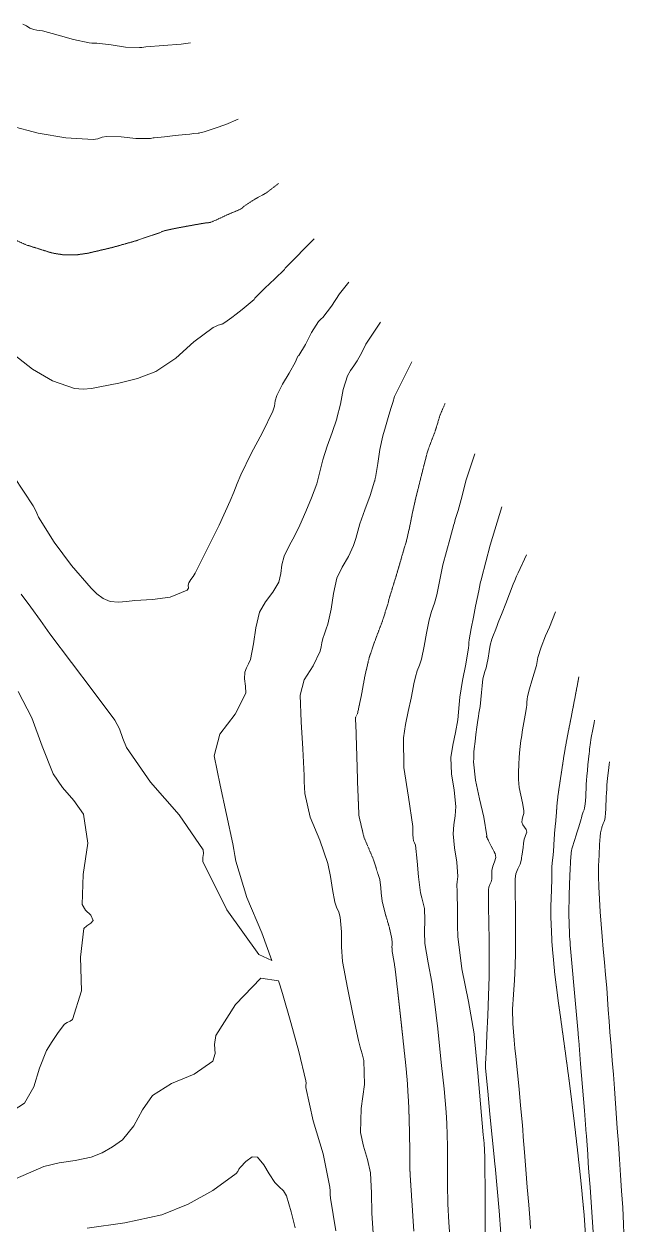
# Model space of a CAD drawing. Header units: inches. Extents: x 2775 to 10242, y 1417 to 8468.
# Drawn here: x 8743 to 10151, y 5477 to 8297 of the extents above; entities that cross this region are included whole.
import ezdxf

# ---------------------------------------------------------------- set-up
doc = ezdxf.new("R2010")
doc.units = ezdxf.units.IN
doc.header["$LTSCALE"] = 0.5
doc.header["$MEASUREMENT"] = 0
doc.linetypes.add('HIDDEN', pattern=[0.375, 0.25, -0.125])
doc.layers.add('VX-TOPO-MAJR', color=1, linetype='HIDDEN', lineweight=20)
doc.layers.add('VX-TOPO-MINR', color=7, linetype='CONTINUOUS', lineweight=5)

msp = doc.modelspace()

# ---------------------------------------------------------------- linework, layer by layer
at = {"layer": 'VX-TOPO-MAJR', "flags": 128}
for points in [[(8338.2, 8153.7), (8361.6, 8118.9), (8395.7, 8077.5), (8409.4, 8063), (8423.2, 8048.5), (8436.9, 8033.9), (8458.6, 8009.7), (8480.2, 7985.5), (8502.3, 7961.7), (8535.2, 7928.8), (8568.6, 7896.6), (8602, 7864.2), (8605.3, 7860.9), (8608.6, 7857.5), (8611.9, 7854.1), (8619, 7848), (8626.7, 7842.5), (8634.7, 7837.3), (8690.4, 7804.9), (8748.3, 7778.6), (8810, 7759.3), (8837.8, 7755.1), (8865.5, 7755.2), (8892.7, 7759.2), (8948.4, 7772.2), (9003.9, 7787.8), (9058.7, 7806.2), (9063, 7808), (9067.1, 7810), (9071.4, 7811.6), (9081.3, 7814), (9091.3, 7816.2), (9101.4, 7818.1), (9124.2, 7822.4), (9147, 7826.5), (9169.8, 7830.5), (9173.4, 7830.8), (9177.1, 7831), (9180.7, 7831.7), (9194.1, 7837.3), (9207.1, 7843.4), (9220.2, 7849.5), (9231.1, 7854.1), (9242, 7858.6), (9252.8, 7863.4), (9255.2, 7865.1), (9257.2, 7867.3), (9259.2, 7869.4), (9284.2, 7885.8), (9311, 7900.4), (9340.2, 7922.7)], [(9658, 5463.1), (9649.1, 5599.3), (9648.9, 5610.1), (9648.9, 5620.9), (9648.9, 5631.7), (9647.9, 5693.4), (9646.2, 5755.2), (9642.5, 5816.8), (9640.3, 5840.6), (9637.9, 5864.3), (9635.3, 5888.1), (9628.5, 5951.2), (9621.5, 6014.4), (9614.3, 6077.4), (9612.1, 6092.1), (9609.4, 6106.6), (9607, 6121.2), (9606.7, 6130.1), (9607, 6138.9), (9606.7, 6147.7), (9600, 6177.9), (9591.1, 6207.7), (9583.7, 6237.7), (9581.6, 6254.8), (9580.2, 6272), (9578.1, 6289), (9561.9, 6338.8), (9541, 6387.6), (9529.1, 6438), (9526.2, 6508.1), (9524.2, 6578.3), (9522, 6648.5), (9521.6, 6654.9), (9521.3, 6661.3), (9521, 6667.7), (9522, 6671.3), (9524.1, 6674.6), (9525.8, 6678.1), (9535.1, 6721.7), (9543, 6765.9), (9553.2, 6809.4), (9567.8, 6852), (9583.9, 6894.2), (9597.6, 6937), (9598.2, 6939.6), (9598.6, 6942.2), (9599.1, 6944.8), (9605.6, 6966), (9612.2, 6987.2), (9618.7, 7008.5), (9624.8, 7029.4), (9630.8, 7050.5), (9636.9, 7071.4), (9637.9, 7074.2), (9638.9, 7076.9), (9639.8, 7079.7), (9647.5, 7113.1), (9654.2, 7146.8), (9661.6, 7180.2), (9668.2, 7206.7), (9674.9, 7233.2), (9681.5, 7259.6), (9683.9, 7269), (9686.3, 7278.4), (9688.7, 7287.8), (9694.1, 7304.8), (9700.6, 7321.5), (9707, 7338.1), (9713.5, 7358.5), (9719.5, 7379), (9731.5, 7406.5)], [(10045.5, 6764.6), (10042.5, 6748.2), (10035.7, 6712.1), (10028.7, 6676), (10028.1, 6672.5), (10027.4, 6669), (10026.7, 6665.4), (10021.1, 6637.4), (10015.7, 6609.4), (10010.8, 6581.3), (10010, 6575.8), (10009.2, 6570.3), (10008.4, 6564.8), (10004.3, 6538.2), (10000.3, 6511.7), (9996.4, 6485.1), (9994.3, 6465.5), (9992.9, 6445.8), (9991.4, 6426.2), (9990.8, 6420.9), (9990.2, 6415.6), (9989.6, 6410.4), (9989.3, 6407.5), (9989, 6404.7), (9988.8, 6401.8), (9987.6, 6385), (9986.7, 6368.2), (9985.7, 6351.3), (9984.4, 6339.5), (9982.9, 6327.7), (9981.8, 6315.9), (9981.8, 6307.8), (9982, 6299.8), (9982.1, 6291.7), (9981.2, 6262.1), (9980, 6232.5), (9979.6, 6202.9), (9982.6, 6135.6), (9988.8, 6068.5), (9997.2, 6001.6), (9998.8, 5990.5), (10000.4, 5979.5), (10002, 5968.4), (10012.3, 5893.5), (10022.4, 5818.6), (10031.8, 5743.6), (10032.1, 5741), (10032.4, 5738.3), (10032.8, 5735.7), (10032.9, 5734.5), (10033, 5733.3), (10033.2, 5732.1), (10042.2, 5654.3), (10050.7, 5576.4), (10058.1, 5498.4), (10062.5, 5431.6), (10068.2, 5252.6)]]:
    msp.add_lwpolyline(points, dxfattribs=at)
at = {"layer": 'VX-TOPO-MINR', "ltscale": 50}
for points in [[(8739.9, 8297.4), (8748.4, 8293.1), (8756.8, 8288), (8765.6, 8284.4), (8772.5, 8283.1), (8779.5, 8282.3), (8786.4, 8281.3), (8822.7, 8271.5), (8858.9, 8260.8), (8895.8, 8253.2), (8901.8, 8252.8), (8907.8, 8252.6), (8913.8, 8252.4), (8947.2, 8248.2), (8980.7, 8243.4), (9014.3, 8241.9), (9019.2, 8242.3), (9024.1, 8243), (9029, 8243.5), (9070.2, 8247), (9111.4, 8250.4), (9133.3, 8252.9)], [(8711.3, 8058.1), (8776, 8041.3), (8840.6, 8030.3), (8905.4, 8026.4), (8915.9, 8028.1), (8926.2, 8031.5), (8936.7, 8033.6), (8971, 8032.2), (9005.6, 8028.4), (9039.9, 8028.7), (9042.8, 8029.2), (9045.7, 8029.8), (9048.6, 8030.3), (9073, 8032.8), (9097.4, 8035.4), (9121.9, 8038), (9131.9, 8039), (9141.8, 8040.1), (9151.8, 8041.2), (9153, 8041.3), (9154.2, 8041.4), (9155.4, 8041.5), (9159, 8042.3), (9162.5, 8043.4), (9166, 8044.5), (9191.6, 8052.7), (9217, 8061.1), (9245.2, 8074.3)], [(8719.2, 7521.7), (8762.6, 7487.1), (8809.7, 7459.2), (8861.6, 7441.7), (8881.4, 7440), (8901.2, 7441.8), (8920.7, 7445.2), (8965.3, 7453.8), (9009.4, 7464.9), (9052.6, 7481.1), (9099.6, 7512.9), (9141.3, 7551.4), (9186.6, 7584.5), (9192.5, 7587.3), (9198.5, 7589.9), (9204.6, 7592.1), (9206.2, 7592.4), (9207.8, 7592.6), (9209.3, 7593.2), (9220.1, 7600.4), (9230.4, 7608.1), (9240.6, 7616.1), (9255.1, 7627.3), (9269.4, 7638.6), (9283.4, 7650.5), (9284.3, 7651.8), (9285, 7653.3), (9285.8, 7654.7), (9307.8, 7677.5), (9331.4, 7699.1), (9354.2, 7721.1), (9356.3, 7723.8), (9358.1, 7726.7), (9424.4, 7792.7)], [(8718.5, 7234.6), (8764.4, 7166.3), (8769, 7157.7), (8772.7, 7148.5), (8777, 7139.6), (8813.2, 7081), (8854.5, 7025.8), (8900.7, 6972.4), (8913.8, 6959.1), (8928.5, 6948.3), (8945.4, 6941.7), (8964.6, 6940), (8983.6, 6941.4), (9002.6, 6943.6), (9044.4, 6946.2), (9085.9, 6951.3), (9126.1, 6967.9), (9128.8, 6972.9), (9128.5, 6979.5), (9129.4, 6985.5), (9134.4, 6993), (9139.6, 7000.4), (9144.3, 7008.2), (9172.8, 7064.1), (9200.7, 7120.5), (9227, 7177.6), (9235.3, 7197.8), (9243.3, 7218.1), (9251.6, 7238.4), (9276, 7288.6), (9302.6, 7337.9), (9327.3, 7388), (9330.7, 7400.1), (9332.7, 7412.7), (9336, 7424.8), (9349.7, 7451.6), (9365.4, 7477.5), (9380, 7503.8), (9381.7, 7507.9), (9383, 7512.1), (9384.8, 7516.1), (9385.8, 7517.1), (9387, 7517.9), (9388.1, 7518.8), (9403.8, 7544.9), (9417.6, 7572.8), (9434.2, 7598.5), (9437.4, 7601.8), (9440.8, 7604.9), (9444.1, 7608.1), (9465, 7635.2), (9483.6, 7664.2), (9505.2, 7691.1)], [(8736, 6958.8), (8758.5, 6927.8), (8781.1, 6896.7), (8803.6, 6865.7), (8854.1, 6797.8), (8905.3, 6730.4), (8955.9, 6662.6), (8966.8, 6642.1), (8974.6, 6619.8), (8983.2, 6598.3), (9039.9, 6516.8), (9107, 6440.3), (9163.3, 6358.5), (9164.5, 6349.7), (9162.9, 6340.2), (9162.9, 6330.9), (9218.6, 6216.9), (9294.4, 6112.4), (9324.8, 6098), (9300.8, 6162.9), (9266.3, 6246.1), (9240.3, 6331.6), (9237.8, 6345.1), (9235.3, 6358.7), (9232.8, 6372.2), (9218.5, 6441.3), (9203.1, 6510.2), (9189.3, 6579.1), (9202.4, 6629.6), (9238.2, 6677.1), (9263.4, 6726.4), (9262.9, 6742.6), (9260.2, 6759.5), (9260.9, 6775.7), (9265, 6785.6), (9270.2, 6795.2), (9274.4, 6805), (9281.9, 6841.8), (9286.9, 6879.8), (9295.5, 6916.5), (9309.4, 6940.6), (9327.3, 6962.9), (9341.4, 6986.8), (9345.7, 7006.9), (9348.1, 7027.7), (9353.4, 7047.5), (9365.5, 7071.9), (9378.5, 7096), (9390.5, 7120.5), (9404.6, 7152.4), (9418, 7184.5), (9429.9, 7217.3), (9435.1, 7236.1), (9439.4, 7255.1), (9444.3, 7273.9), (9454.9, 7306.1), (9466.1, 7338.1), (9476.9, 7370.2), (9477, 7370.6), (9477, 7371), (9477.1, 7371.3), (9477.2, 7371.5), (9477.3, 7371.7), (9477.4, 7371.9), (9486.1, 7404.9), (9491.9, 7439.2), (9502.6, 7471.5), (9509.7, 7483.4), (9517.5, 7494.8), (9525, 7506.4), (9535.6, 7525.7), (9545.4, 7545.6), (9580.1, 7596.9)], [(9562.7, 5457.8), (9559.5, 5504.9), (9558.6, 5552.2), (9556.1, 5599.3), (9549.5, 5631.1), (9540.1, 5662.6), (9532.9, 5694.3), (9534.3, 5750.5), (9542.2, 5807.3), (9540.6, 5863.2), (9536.7, 5879.1), (9532.1, 5894.8), (9527.9, 5910.6), (9514.5, 5972.1), (9501.9, 6033.8), (9490.4, 6095.7), (9487.9, 6130.5), (9488.3, 6165.7), (9485.4, 6200.4), (9481.7, 6212.1), (9476.8, 6223.4), (9472.8, 6235), (9466.9, 6265.2), (9462, 6295.8), (9456.1, 6326), (9437, 6380.8), (9414.7, 6434.9), (9401.9, 6490.8), (9401.3, 6504.6), (9400.9, 6518.5), (9400.5, 6532.4), (9397.2, 6595.5), (9393.3, 6658.6), (9391, 6721.7), (9400.9, 6757.1), (9421.7, 6790.2), (9438.3, 6824.6), (9440.4, 6834.5), (9442.2, 6844.6), (9444.6, 6854.6), (9448.3, 6865.7), (9452.4, 6876.8), (9456.2, 6887.9), (9463.9, 6923.7), (9469.4, 6960.2), (9477.6, 6995.9), (9489.7, 7021.9), (9504.6, 7046.7), (9516.6, 7072.6), (9521.6, 7089.6), (9526.3, 7106.7), (9531.4, 7123.6), (9543.1, 7156.9), (9555.4, 7190.1), (9566, 7223.8), (9566.2, 7224.9), (9566.5, 7226.1), (9566.7, 7227.2), (9567.1, 7228.9), (9567.6, 7230.6), (9568, 7232.3), (9573.6, 7265), (9578, 7298.1), (9584.9, 7330.5), (9591.4, 7351.8), (9597.8, 7373.1), (9604.3, 7394.4), (9608.6, 7408.5), (9612.8, 7422.6), (9653.7, 7504.3)], [(9743.4, 5439.8), (9740, 5483.3), (9737.5, 5526.9), (9736.7, 5572), (9737, 5617.2), (9736.8, 5662.4), (9736.4, 5688.9), (9735.7, 5715.4), (9734.1, 5741.8), (9729, 5796.6), (9723.3, 5851.4), (9717.5, 5906.1), (9714, 5938), (9710.5, 5969.8), (9706.9, 6001.7), (9700, 6047.3), (9691.7, 6092.7), (9684.2, 6138.1), (9683, 6165.6), (9684.2, 6193.3), (9683.1, 6220.7), (9680.3, 6233.1), (9676.7, 6245.2), (9673.7, 6257.4), (9669.1, 6294.4), (9666.2, 6331.8), (9661.6, 6368.8), (9659.9, 6374.3), (9657.6, 6379.6), (9656.2, 6385.2), (9655.7, 6394.5), (9655.6, 6403.8), (9655.3, 6413.2), (9645.9, 6482.2), (9634.9, 6551.2), (9634, 6620.8), (9638.7, 6652.3), (9644.9, 6683.3), (9651.4, 6714.3), (9654.8, 6731), (9658.2, 6747.7), (9661.8, 6764.3), (9666.2, 6778.2), (9671.5, 6791.8), (9676.2, 6805.6), (9682.5, 6836.2), (9687.5, 6867.2), (9693.9, 6897.9), (9699.8, 6917.6), (9706.3, 6937.2), (9712, 6957), (9716.9, 6980.4), (9721.1, 7003.9), (9726.3, 7027.2), (9734.8, 7058.8), (9743.6, 7090.3), (9752.1, 7121.8), (9753.2, 7125.8), (9754.2, 7129.9), (9755.2, 7133.9), (9757.3, 7140.9), (9759.6, 7147.8), (9761.9, 7154.7), (9771.5, 7189.5), (9780.1, 7224.7), (9800.9, 7288)], [(9743.4, 5439.8), (9740, 5483.3), (9737.5, 5526.9), (9736.7, 5572), (9737, 5617.2), (9736.8, 5662.4), (9736.4, 5688.9), (9735.7, 5715.4), (9734.1, 5741.8), (9729, 5796.6), (9723.3, 5851.4), (9717.5, 5906.1), (9714, 5938), (9710.5, 5969.8), (9706.9, 6001.7), (9700, 6047.3), (9691.7, 6092.7), (9684.2, 6138.1), (9683, 6165.6), (9684.2, 6193.3), (9683.1, 6220.7), (9680.3, 6233.1), (9676.7, 6245.2), (9673.7, 6257.4), (9669.1, 6294.4), (9666.2, 6331.8), (9661.6, 6368.8), (9659.9, 6374.3), (9657.6, 6379.6), (9656.2, 6385.2), (9655.7, 6394.5), (9655.6, 6403.8), (9655.3, 6413.2), (9645.9, 6482.2), (9634.9, 6551.2), (9634, 6620.8), (9638.7, 6652.3), (9644.9, 6683.3), (9651.4, 6714.3), (9654.8, 6731), (9658.2, 6747.7), (9661.8, 6764.3), (9666.2, 6778.2), (9671.5, 6791.8), (9676.2, 6805.6), (9682.5, 6836.2), (9687.5, 6867.2), (9693.9, 6897.9), (9699.8, 6917.6), (9706.3, 6937.2), (9712, 6957), (9716.9, 6980.4), (9721.1, 7003.9), (9726.3, 7027.2), (9734.8, 7058.8), (9743.6, 7090.3), (9752.1, 7121.8), (9753.2, 7125.8), (9754.2, 7129.9), (9755.2, 7133.9), (9757.3, 7140.9), (9759.6, 7147.8), (9761.9, 7154.7), (9771.5, 7189.5), (9780.1, 7224.7), (9800.9, 7288)], [(9825.9, 5454.5), (9825.2, 5493.1), (9825.4, 5531.7), (9825.3, 5570.2), (9825, 5603.2), (9824.4, 5636.2), (9823, 5669.1), (9822.3, 5675.8), (9821.3, 5682.6), (9820.5, 5689.3), (9814.2, 5761.9), (9808, 5834.5), (9801.3, 5907.1), (9800.8, 5912.8), (9800.2, 5918.4), (9799.6, 5924.1), (9799.6, 5924.7), (9799.5, 5925.3), (9799.4, 5925.9), (9786.4, 6002.3), (9770.8, 6078.4), (9761.3, 6155), (9760.6, 6179.8), (9760.5, 6204.7), (9760.3, 6229.5), (9759.9, 6245), (9759.4, 6260.6), (9759, 6276.1), (9759.6, 6282.7), (9760.8, 6289.2), (9761.6, 6295.8), (9759.1, 6329.2), (9753.6, 6362.5), (9750.6, 6395.9), (9752.1, 6417.1), (9754.9, 6438.4), (9756.6, 6459.6), (9753, 6497.9), (9746.5, 6536.3), (9744.8, 6574.7), (9749.5, 6604.3), (9756.1, 6633.7), (9761.3, 6663.2), (9762.8, 6681.1), (9764.1, 6699.1), (9765.8, 6717), (9772.3, 6755.6), (9779.9, 6794), (9786.4, 6832.5), (9786.9, 6838.8), (9787.1, 6845.2), (9787.7, 6851.5), (9792.8, 6877.9), (9798, 6904.3), (9803.2, 6930.7), (9806.7, 6948.4), (9810.3, 6966.2), (9814, 6983.9), (9814.9, 6987.6), (9816, 6991.3), (9817.1, 6995), (9827.2, 7034.2), (9837, 7073.4), (9864.7, 7163.4)], [(9825.9, 5454.5), (9825.2, 5493.1), (9825.4, 5531.7), (9825.3, 5570.2), (9825, 5603.2), (9824.4, 5636.2), (9823, 5669.1), (9822.3, 5675.8), (9821.3, 5682.6), (9820.5, 5689.3), (9814.2, 5761.9), (9808, 5834.5), (9801.3, 5907.1), (9800.8, 5912.8), (9800.2, 5918.4), (9799.6, 5924.1), (9799.6, 5924.7), (9799.5, 5925.3), (9799.4, 5925.9), (9786.4, 6002.3), (9770.8, 6078.4), (9761.3, 6155), (9760.6, 6179.8), (9760.5, 6204.7), (9760.3, 6229.5), (9759.9, 6245), (9759.4, 6260.6), (9759, 6276.1), (9759.6, 6282.7), (9760.8, 6289.2), (9761.6, 6295.8), (9759.1, 6329.2), (9753.6, 6362.5), (9750.6, 6395.9), (9752.1, 6417.1), (9754.9, 6438.4), (9756.6, 6459.6), (9753, 6497.9), (9746.5, 6536.3), (9744.8, 6574.7), (9749.5, 6604.3), (9756.1, 6633.7), (9761.3, 6663.2), (9762.8, 6681.1), (9764.1, 6699.1), (9765.8, 6717), (9772.3, 6755.6), (9779.9, 6794), (9786.4, 6832.5), (9786.9, 6838.8), (9787.1, 6845.2), (9787.7, 6851.5), (9792.8, 6877.9), (9798, 6904.3), (9803.2, 6930.7), (9806.7, 6948.4), (9810.3, 6966.2), (9814, 6983.9), (9814.9, 6987.6), (9816, 6991.3), (9817.1, 6995), (9827.2, 7034.2), (9837, 7073.4), (9864.7, 7163.4)], [(8728.8, 6729.9), (8761.5, 6668.3), (8785, 6601.5), (8811, 6536.8), (8833.4, 6504.5), (8860, 6474.2), (8882.3, 6441.8), (8892.5, 6373.9), (8881.3, 6300.2), (8879.1, 6229.6), (8887.2, 6216.4), (8899.3, 6204.4), (8904.8, 6192.6), (8899.6, 6185.9), (8890.2, 6180.1), (8883.2, 6173.7), (8875.1, 6106), (8878, 6026.8), (8856.8, 5959.5), (8850.9, 5955.6), (8843.8, 5952.8), (8837.9, 5948.7), (8822.8, 5928.9), (8808.6, 5908.1), (8795.6, 5886.7), (8779.2, 5845.1), (8766.2, 5801.7), (8744.1, 5763), (8623.6, 5685.6)], [(9474.6, 5463.5), (9462.2, 5540.1), (9461.6, 5548.7), (9461.5, 5557.4), (9461, 5566.1), (9444.9, 5644.4), (9421.6, 5721.8), (9404.1, 5799.8), (9404.3, 5805.1), (9405, 5810.5), (9404.8, 5815.8), (9388.2, 5884.5), (9369.4, 5952.7), (9349.9, 6020.8), (9346.9, 6031), (9343.7, 6041), (9340.2, 6050.8), (9298.8, 6056.9), (9239.7, 5995), (9193.2, 5921.9), (9189.9, 5901.4), (9191.2, 5880), (9185.8, 5862), (9141.9, 5831.4), (9089.3, 5809.7), (9044.4, 5780.9), (9021.3, 5747.3), (9000.8, 5709.9), (8973.8, 5677.5), (8950.8, 5660.6), (8926.2, 5646.8), (8900.1, 5636.3), (8863.1, 5628.3), (8825.6, 5623.2), (8789.3, 5614.7), (8686.5, 5569.6)], [(9379.6, 5470.5), (9370.1, 5508.3), (9359.3, 5545.8), (9352.2, 5557.5), (9341.9, 5567.2), (9332, 5577.1), (9318.4, 5597.3), (9305.6, 5618.5), (9291.3, 5636.4), (9278.7, 5637.2), (9263.8, 5626.5), (9250.8, 5613.2), (9247.5, 5608.2), (9244.6, 5602.9), (9240.8, 5598.4), (9186.3, 5558.5), (9128.3, 5525.8), (9066.5, 5501), (8979.3, 5482.1), (8890.7, 5470.1)]]:
    msp.add_lwpolyline(points, dxfattribs=at)
at = {"layer": 'VX-TOPO-MINR'}
for points in [[(9862.4, 5457.6), (9858.3, 5510.2), (9853.6, 5562.9), (9848.7, 5615.5), (9848.4, 5619), (9848.1, 5622.5), (9847.7, 5626.1), (9847.4, 5629.6), (9842.1, 5683.6), (9836.7, 5737.7), (9831.4, 5791.7), (9826.2, 5845.8), (9826, 5847.5), (9826, 5849.2), (9826, 5851), (9826.1, 5852.7), (9826.4, 5859.1), (9826.8, 5865.5), (9827.1, 5871.9), (9827.5, 5878.3), (9829.6, 5923.9), (9831.7, 5969.4), (9833.6, 6015), (9835, 6060.5), (9835.2, 6072.5), (9835.3, 6084.4), (9835.2, 6096.3), (9835.2, 6108.2), (9834.9, 6147.1), (9834.2, 6186.1), (9833.5, 6225.1), (9833.2, 6264), (9834.3, 6270.4), (9836.8, 6276.6), (9839.5, 6282.7), (9841.1, 6289.1), (9841.4, 6294.1), (9841.2, 6299.2), (9841, 6304.3), (9841, 6309.3), (9843.4, 6319.5), (9847.5, 6329.8), (9850.2, 6339.8), (9848.8, 6349.3), (9848.3, 6350.4), (9847.7, 6351.5), (9847.1, 6352.6), (9846.5, 6353.7), (9843.3, 6360.1), (9840, 6366.5), (9836.8, 6372.8), (9833.5, 6379.2), (9832.4, 6381.5), (9831.2, 6383.9), (9830, 6386.3), (9828.8, 6388.6), (9828.8, 6389.2), (9828.9, 6389.8), (9829.2, 6390.5), (9829.3, 6391.1), (9822.3, 6434.7), (9811.9, 6478), (9802.5, 6521.4), (9798.5, 6565.2), (9798.6, 6572.8), (9798.8, 6580.4), (9799.2, 6588), (9799.9, 6595.6), (9801.9, 6612.6), (9803.9, 6629.4), (9806, 6646.2), (9808.4, 6663), (9809.7, 6670.9), (9811, 6678.8), (9812.4, 6686.7), (9813.7, 6694.7), (9815.6, 6710.9), (9816.8, 6727.3), (9818.2, 6743.6), (9820.4, 6759.9), (9822.4, 6768.4), (9824.9, 6776.8), (9827.5, 6785.2), (9829.8, 6793.6), (9832.6, 6808.6), (9834.7, 6823.7), (9837.2, 6838.7), (9841.3, 6853.2), (9845, 6863), (9848.8, 6872.8), (9852.6, 6882.6), (9856.4, 6892.4), (9865.1, 6914.7), (9873.8, 6937), (9882.5, 6959.4), (9891.3, 6981.7), (9895, 6990.6), (9899.4, 7000.5), (9903, 7008.4), (9922.3, 7051.2)], [(9932.2, 5468.6), (9931, 5483.6), (9927.7, 5524.8), (9924.5, 5566.1), (9921.2, 5607.3), (9917.9, 5648.5), (9916.4, 5666.2), (9915, 5684), (9913.6, 5701.7), (9912.1, 5719.4), (9908.7, 5757.7), (9905, 5796), (9901.1, 5834.3), (9897.3, 5872.6), (9895.4, 5892.1), (9893.5, 5911.6), (9891.8, 5931.1), (9890.4, 5950.6), (9890, 5984.4), (9892, 6018.3), (9894.7, 6052.2), (9896.2, 6086.1), (9896.4, 6116.6), (9896.6, 6147.2), (9896.7, 6177.7), (9896.8, 6208.2), (9896.7, 6228.7), (9896.3, 6249.1), (9896, 6269.6), (9895.9, 6290.1), (9897.9, 6301.9), (9902.5, 6313.3), (9907.5, 6324.7), (9910.5, 6336.4), (9910.5, 6336.8), (9910.5, 6337.3), (9910.5, 6337.7), (9910.5, 6338.2), (9910.8, 6339.5), (9911, 6340.9), (9911.3, 6342.2), (9911.6, 6343.5), (9913.1, 6353.4), (9914.5, 6363.4), (9915.9, 6373.3), (9917.3, 6383), (9918.5, 6387.3), (9920.3, 6391.5), (9922.1, 6395.7), (9923.2, 6399.9), (9922, 6405.7), (9918.1, 6411.4), (9913.8, 6417), (9911.8, 6422.9), (9912.5, 6429.6), (9914.3, 6436.4), (9916, 6443.4), (9916.4, 6450.3), (9913.5, 6468.5), (9909.2, 6486.6), (9905.2, 6504.7), (9903.6, 6523), (9903.8, 6540.6), (9904.4, 6558.2), (9905.4, 6575.8), (9907, 6593.5), (9907.8, 6600.6), (9908.7, 6607.8), (9909.6, 6614.9), (9910.6, 6622), (9913.5, 6639.6), (9916.5, 6657.2), (9919.6, 6674.8), (9922.5, 6692.5), (9923.2, 6698.8), (9923.7, 6705.2), (9924.3, 6711.6), (9925.1, 6717.9), (9929.4, 6736.5), (9934.9, 6754.7), (9940.7, 6772.9), (9945.7, 6791.3), (9946.7, 6795.9), (9947.6, 6800.6), (9948.4, 6805.3), (9949.3, 6809.9), (9956.8, 6834.2), (9967, 6860.4), (9976.2, 6881.3), (9990.9, 6917.3)], [(10082.4, 6662.5), (10081.1, 6656.2), (10078, 6641), (10074.6, 6622.1), (10072, 6605), (10071.4, 6599.8), (10070.8, 6594.6), (10070.2, 6589.4), (10069.6, 6584.2), (10068.2, 6571), (10066.8, 6557.8), (10065.5, 6544.6), (10064.3, 6531.4), (10063.6, 6521.4), (10063, 6511.4), (10062.6, 6501.4), (10062.1, 6491.3), (10061.5, 6482.7), (10060.8, 6474), (10060, 6465.3), (10059, 6456.7), (10057.8, 6451.9), (10055.9, 6447.2), (10053.9, 6442.6), (10052.4, 6437.9), (10052.1, 6436.1), (10052, 6434.2), (10051.7, 6432.4), (10051.3, 6430.6), (10048.1, 6420.4), (10044.7, 6410.2), (10041.4, 6400.1), (10038.1, 6389.9), (10035.7, 6382.6), (10033.4, 6375.3), (10031.1, 6367.9), (10029, 6360.5), (10028, 6356.2), (10027.5, 6351.9), (10027.1, 6347.6), (10026.9, 6343.2), (10024.6, 6297.7), (10022.9, 6252.2), (10022.3, 6206.8), (10023.5, 6161.4), (10023.9, 6154.8), (10024.3, 6148.3), (10024.8, 6141.7), (10025.3, 6135.2), (10029.9, 6083.2), (10034.8, 6031.3), (10039.5, 5979.4), (10043.9, 5927.4), (10044.2, 5923.3), (10044.5, 5919.1), (10044.8, 5914.9), (10045.1, 5910.8), (10049.5, 5855.9), (10054.2, 5801.1), (10058.7, 5746.3), (10062.9, 5691.4), (10063, 5690.1), (10063.1, 5688.7), (10063.2, 5687.4), (10063.3, 5686), (10064.7, 5664.8), (10066.2, 5643.6), (10067.7, 5622.3), (10069.2, 5601.1), (10071.8, 5566), (10074.5, 5530.9), (10077.1, 5495.8), (10079.1, 5460.6)], [(10117.5, 6564.6), (10116.7, 6558.7), (10114.8, 6544.2), (10112.7, 6526.3), (10111.3, 6510), (10110.8, 6500.9), (10110.3, 6491.9), (10109.8, 6482.8), (10109.3, 6473.7), (10108.9, 6464), (10108.6, 6454.2), (10108.1, 6444.5), (10107.3, 6434.7), (10106.3, 6429.8), (10104.7, 6425.1), (10102.8, 6420.4), (10101.1, 6415.7), (10100.4, 6413.6), (10099.8, 6411.5), (10099.1, 6409.4), (10098.5, 6407.3), (10096.5, 6398.3), (10095.3, 6389.1), (10094.6, 6379.9), (10094.1, 6370.7), (10092.8, 6345.8), (10091.9, 6320.9), (10091.6, 6296), (10092.2, 6271.2), (10093.8, 6242), (10095.6, 6212.9), (10097.7, 6183.8), (10100, 6154.7), (10102.7, 6124.6), (10105.5, 6094.5), (10108.3, 6064.5), (10110.8, 6034.4), (10112.7, 6008.3), (10114.6, 5982.2), (10116.5, 5956.1), (10118.4, 5930), (10121.1, 5896.8), (10123.9, 5863.7), (10126.7, 5830.6), (10129.2, 5797.4), (10130.8, 5774.3), (10132.5, 5751.2), (10134.1, 5728.1), (10135.7, 5704.9), (10138.3, 5668.2), (10140.8, 5631.4), (10143.4, 5594.6), (10146, 5557.8), (10147.3, 5538.2), (10148.5, 5518.5), (10149.6, 5498.9), (10150.6, 5479.3), (10151.4, 5457.2)]]:
    msp.add_lwpolyline(points, dxfattribs=at)

doc.saveas('drawing.dxf')
